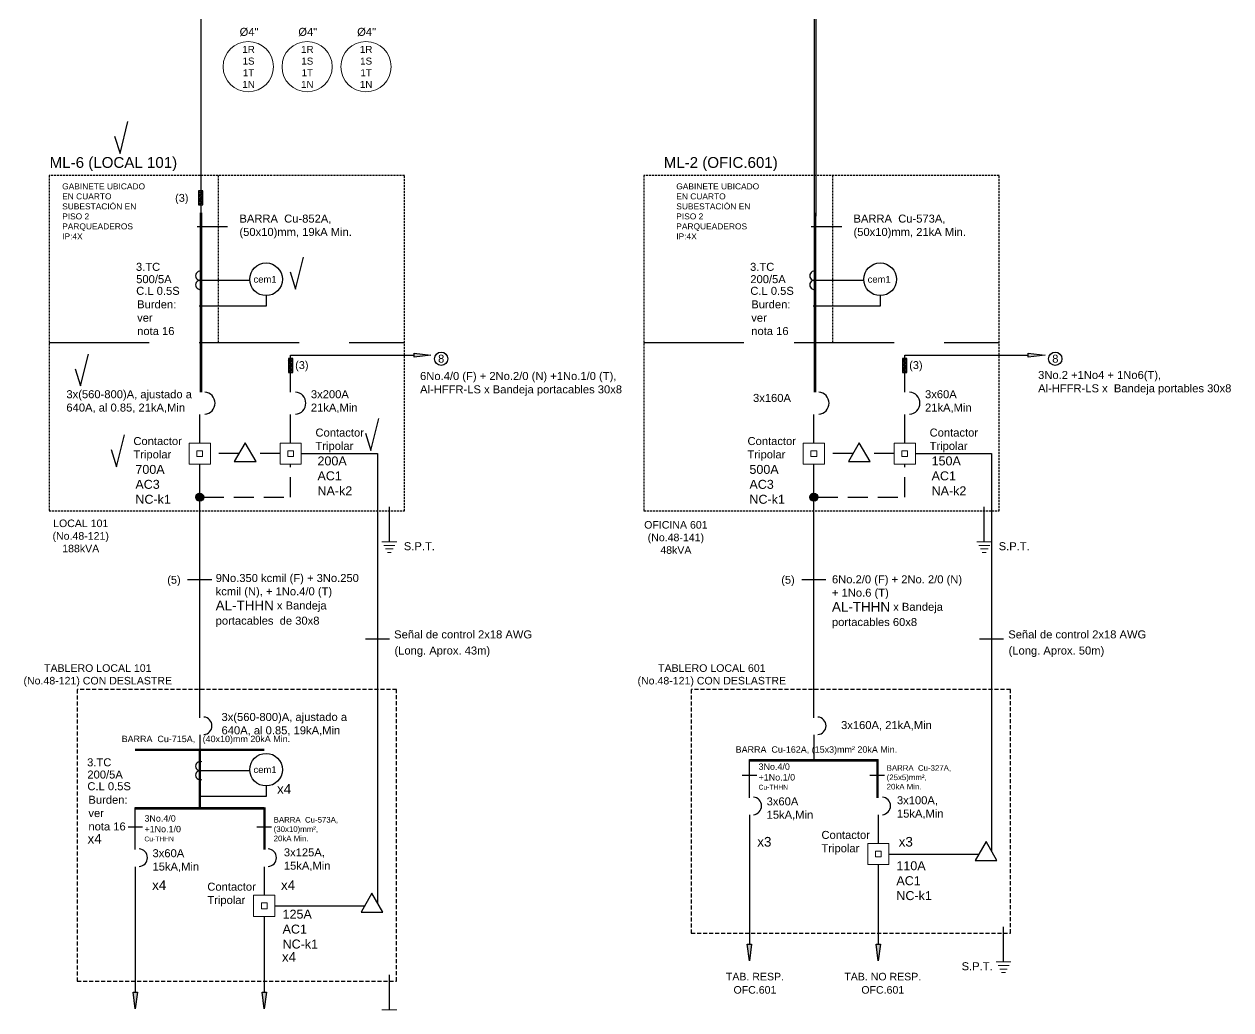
# Model space of a CAD drawing. Header units: millimetres. Extents: x 346 to 922, y -130 to 280.
# Drawn here: x 356.9 to 507.7, y 17.6 to 140.8 of the extents above; entities that cross this region are included whole.
import ezdxf
from ezdxf.enums import TextEntityAlignment as Align

# ---------------------------------------------------------------- set-up
doc = ezdxf.new("R2010")
doc.units = ezdxf.units.MM
doc.linetypes.add('DASHED', pattern=[0.75, 0.5, -0.25])
doc.linetypes.add('HIDDEN', pattern=[0.375, 0.25, -0.125])
for name, color, linetype in [('amobla', 2, 'Continuous'), ('CRUCE', 7, 'HIDDEN'), ('DIAG', 4, 'Continuous'), ('DIAG-UNI', 4, 'Continuous'), ('GAB', 3, 'Continuous'), ('RE60', 7, 'Continuous')]:
    doc.layers.add(name, color=color, linetype=linetype)
doc.layers.add('RE80', color=7, linetype='Continuous', lineweight=15)
doc.styles.add('ROMANS', font='arial.ttf')
doc.styles.get("Standard").update_dxf_attribs({"font": 'arial.ttf'})

# ---------------------------------------------------------------- blocks, each defined once
blk = doc.blocks.new('PIN')
at = {"layer": 'RE60'}
h = blk.add_hatch(dxfattribs=at)
h.set_pattern_fill('ANSI31', color=256, scale=0.05)
h.set_pattern_definition([(45, (-9243.939, 874.64953), (-0.1122532015, 0.1122532015), [])])
h.paths.add_polyline_path([(0.28, 2.12), (-0.26, 2.12), (-0.26, 0.36), (0.28, 0.36)])
blk.add_lwpolyline([(-0.26, 0.36), (0.28, 0.36), (0.28, 2.12), (-0.26, 2.12)], close=True, dxfattribs=at)
blk = doc.blocks.new('FC1')
at = {"layer": 'RE60'}
h = blk.add_hatch(dxfattribs=at)
h.set_pattern_fill('ANSI31', color=256, scale=0.02)
h.paths.add_polyline_path([(0, 0), (0.00014, 0.000018), (0.00014, -0.000018)])
h = blk.add_hatch(color=256, dxfattribs=at)
h.dxf.hatch_style = 1
h.paths.add_polyline_path([(0, 0), (0.00014, 0.000018), (0.00014, -0.000018)])
for points in [[(0, 0), (0.00014, 0.000018), (0.00014, -0.000018), (0, 0)], [(0, 0), (0, 0)]]:
    blk.add_lwpolyline(points, dxfattribs=at)

msp = doc.modelspace()

# ---------------------------------------------------------------- hatches: boundary and pattern name
at = {"layer": 'RE60'}
h = msp.add_hatch(dxfattribs=at)
h.set_pattern_fill('JIS_WOOD', color=256, scale=0.1)
h.set_pattern_definition([(45, (279.90098, 722.69595), (-0.05, 0.05), [])])
edge = h.paths.add_edge_path()
edge.add_arc((378.88, 81.68), 0.5, 0, 360)
h = msp.add_hatch(dxfattribs=at)
h.set_pattern_fill('JIS_WOOD', color=256, scale=0.1)
h.set_pattern_definition([(45, (356.62818, 722.69595), (-0.05, 0.05), [])])
edge = h.paths.add_edge_path()
edge.add_arc((455.61, 81.68), 0.5, 0, 360)

# ---------------------------------------------------------------- linework, layer by layer
at = {"layer": 'amobla'}
for points in [[(368.25, 126.79), (368.92, 124.63), (369.91, 128.62)], [(390.17, 109.83), (390.83, 107.67), (391.83, 111.66)], [(363.33, 97.74), (364, 95.58), (364.99, 99.57)], [(399.6, 89.68), (400.27, 87.52), (401.27, 91.51)], [(367.82, 87.64), (368.48, 85.48), (369.48, 89.47)]]:
    msp.add_lwpolyline(points, dxfattribs=at)
at = {"layer": 'CRUCE'}
for p, q in [((404.45, 121.87), (360.06, 121.87)), ((360.06, 121.87), (360.06, 79.99)), ((404.45, 79.99), (404.45, 121.87)), ((478.78, 121.87), (434.38, 121.87)), ((434.38, 121.87), (434.38, 79.99)), ((478.78, 79.99), (478.78, 121.87)), ((360.06, 79.99), (404.45, 79.99)), ((434.38, 79.99), (478.78, 79.99))]:
    msp.add_line(p, q, dxfattribs=at)
for points in [[(381.2, 121.87), (381.2, 101.02)], [(457.93, 121.87), (457.93, 101.02)]]:
    msp.add_lwpolyline(points, dxfattribs=at)
at = {"layer": 'CRUCE', "ltscale": 50}
for points in [[(360.06, 101.02), (404.45, 101.02)], [(434.38, 101.02), (478.78, 101.02)]]:
    msp.add_lwpolyline(points, dxfattribs=at)
at = {"layer": 'DIAG'}
msp.add_line((379.03, 167.66), (379.03, 116.79), dxfattribs=at)
for points in [[(390.24, 94.82), (390.24, 99.43), (405.67, 99.43)], [(466.96, 94.82), (466.96, 99.43), (482.4, 99.43)], [(391.56, 87.12), (401.08, 87.12), (401.08, 30.99)], [(468.29, 87.12), (477.81, 87.12), (477.8, 37.46)], [(464.99, 37.07), (476.21, 37.07)], [(388.26, 30.6), (399.48, 30.6)]]:
    msp.add_lwpolyline(points, dxfattribs=at)
at = {"layer": 'DIAG-UNI', "color": 6}
for p, q in [((455.66, 178.28), (455.66, 116.79)), ((455.86, 178.28), (455.86, 116.79)), ((370.83, 50.19), (386.94, 50.19)), ((370.83, 50.04), (386.94, 50.04)), ((447.56, 48.88), (463.66, 48.88)), ((447.56, 48.73), (463.66, 48.73)), ((370.83, 42.88), (386.94, 42.88)), ((370.83, 42.73), (386.94, 42.73))]:
    msp.add_line(p, q, dxfattribs=at)
at = {"layer": 'DIAG-UNI', "color": 4}
for p, q in [((378.88, 88.44), (378.88, 92)), ((390.24, 88.44), (390.24, 92)), ((455.61, 88.44), (455.61, 92)), ((466.96, 88.44), (466.96, 92)), ((378.88, 82.18), (378.88, 85.79)), ((455.61, 82.18), (455.61, 85.79)), ((378.88, 54.11), (378.88, 81.18)), ((455.61, 54.11), (455.61, 81.18))]:
    msp.add_line(p, q, dxfattribs=at)
at = {"layer": 'DIAG-UNI', "color": 6}
for points in [[(378.94, 117.24), (378.94, 94.82)], [(379.08, 117.24), (379.08, 94.82)], [(455.66, 117.24), (455.66, 94.82)], [(455.81, 117.24), (455.81, 94.82)], [(378.79, 50.19), (378.79, 42.73)], [(378.94, 50.19), (378.94, 42.73)], [(463.53, 44.1), (463.53, 48.88)], [(463.66, 44.1), (463.66, 48.88)], [(386.94, 37.63), (386.94, 42.88)], [(387.07, 37.63), (387.07, 42.88)]]:
    msp.add_lwpolyline(points, dxfattribs=at)
at = {"layer": 'DIAG-UNI', "ltscale": 5}
for points in [[(384.56, 88.49), (383.2, 86.13), (385.92, 86.13)], [(461.29, 88.49), (459.92, 86.13), (462.65, 86.13)], [(477.12, 38.65), (475.76, 36.28), (478.49, 36.28)], [(400.39, 32.18), (399.03, 29.81), (401.76, 29.81)]]:
    msp.add_lwpolyline(points, close=True, dxfattribs=at)
at = {"layer": 'DIAG-UNI', "linetype": 'HIDDEN', "ltscale": 10}
for points in [[(383.76, 87.12), (380.21, 87.12)], [(388.91, 87.12), (385.36, 87.12)], [(460.49, 87.12), (456.94, 87.12)], [(465.64, 87.12), (462.08, 87.12)], [(379.38, 81.68), (390.24, 81.68), (390.24, 85.79)], [(456.11, 81.68), (466.96, 81.68), (466.96, 85.79)]]:
    msp.add_lwpolyline(points, dxfattribs=at)
at = {"layer": 'DIAG-UNI'}
for points in [[(378.88, 51.97), (378.88, 50.04)], [(455.61, 51.97), (455.61, 48.73)], [(447.56, 41.96), (447.56, 25.8)], [(463.66, 41.96), (463.66, 38.4)], [(370.83, 35.49), (370.83, 19.8)], [(386.94, 35.49), (386.94, 31.93)], [(463.66, 35.75), (463.66, 25.8)], [(386.94, 29.28), (386.94, 19.8)]]:
    msp.add_lwpolyline(points, dxfattribs=at)
at = {"layer": 'DIAG-UNI', "color": 4}
for points in [[(447.56, 44.1), (447.56, 48.88)], [(370.83, 37.63), (370.83, 42.88)]]:
    msp.add_lwpolyline(points, dxfattribs=at)
at = {"layer": 'GAB'}
for p, q in [((402.57, 76.1), (402.57, 80.49)), ((476.89, 76.1), (476.89, 80.49)), ((479.3, 23.6), (479.3, 27.99)), ((402.57, 17.6), (402.57, 21.99))]:
    msp.add_line(p, q, dxfattribs=at)
at = {"layer": 'RE60', "ltscale": 0.07}
for p, q in [((385.13, 108.78), (378.85, 108.78)), ((461.86, 108.78), (455.58, 108.78)), ((387.17, 105.55), (378.8, 105.55)), ((387.17, 106.87), (387.17, 105.55)), ((463.89, 105.55), (455.53, 105.55)), ((463.89, 106.87), (463.89, 105.55)), ((385.13, 47.49), (378.85, 47.49)), ((387.17, 45.58), (387.17, 44.26)), ((387.17, 44.26), (378.8, 44.26))]:
    msp.add_line(p, q, dxfattribs=at)
at = {"layer": 'RE60'}
for points in [[(378.54, 115.53), (382.36, 115.53)], [(455.27, 115.53), (459.09, 115.53)], [(380.4, 71.34), (377.37, 71.34)], [(380.25, 71.34), (378.29, 71.34)], [(457.12, 71.34), (454.1, 71.34)], [(457.12, 71.34), (454.1, 71.34)], [(456.98, 71.34), (455.02, 71.34)], [(402.59, 63.93), (399.57, 63.93)], [(402.44, 63.93), (400.48, 63.93)], [(479.32, 63.93), (476.29, 63.93)], [(479.17, 63.93), (477.21, 63.93)], [(448.47, 46.89), (446.65, 46.89)], [(464.44, 46.89), (462.62, 46.89)], [(371.74, 40.42), (369.92, 40.42)], [(387.83, 40.42), (386.01, 40.42)]]:
    msp.add_lwpolyline(points, dxfattribs=at)
at = {"layer": 'RE60', "linetype": 'DASHED'}
for points in [[(363.57, 21.19), (403.46, 21.19), (403.46, 57.64), (363.57, 57.64)], [(440.29, 27.19), (480.19, 27.19), (480.19, 57.64), (440.29, 57.64)]]:
    msp.add_lwpolyline(points, close=True, dxfattribs=at)
at = {"layer": 'RE60'}
for centre, radius in [((387.17, 108.91), 2.04), ((463.89, 108.91), 2.04), ((378.88, 81.68), 0.5), ((455.61, 81.68), 0.5), ((387.17, 47.62), 2.04)]:
    msp.add_circle(centre, radius, dxfattribs=at)
at = {"layer": 'RE60', "color": 3}
for centre in [(409.04, 98.98), (485.77, 98.98)]:
    msp.add_circle(centre, 0.828, dxfattribs=at)
at = {"layer": 'RE60', "ltscale": 0.07}
for centre, start, end in [((378.93, 109.35), 67.3119, 261.1912), ((378.93, 108.22), 98.8088, 292.6881), ((455.66, 109.35), 67.3119, 261.1912), ((455.66, 108.22), 98.8088, 292.6881), ((378.93, 48.06), 67.3119, 261.1912), ((378.93, 46.93), 98.8088, 292.6881)]:
    msp.add_arc(centre, 0.574, start, end, dxfattribs=at)
at = {"layer": 'RE60'}
for centre, radius in [((379.4, 93.43), 1.39), ((390.75, 93.43), 1.39), ((456.12, 93.43), 1.39), ((467.47, 93.43), 1.39), ((379.31, 53.1), 1.1), ((456.03, 53.1), 1.1), ((447.98, 43.09), 1.1), ((464.09, 43.09), 1.1), ((371.25, 36.62), 1.1), ((387.36, 36.62), 1.1)]:
    msp.add_arc(centre, radius, 274.0094, 85.9906, dxfattribs=at)
at = {"layer": 'RE80', "color": 3}
for p, q in [((401.89, 75.65), (403.27, 75.65)), ((476.21, 75.65), (477.59, 75.65)), ((402.1, 75.21), (403.05, 75.21)), ((402.32, 74.75), (402.81, 74.75)), ((476.42, 75.21), (477.37, 75.21)), ((476.65, 74.75), (477.13, 74.75)), ((478.62, 23.14), (480, 23.14)), ((478.83, 22.7), (479.77, 22.7)), ((479.05, 22.25), (479.54, 22.25))]:
    msp.add_line(p, q, dxfattribs=at)
at = {"layer": 'RE80'}
for points in [[(377.56, 85.79), (380.21, 85.79), (380.21, 88.44), (377.56, 88.44)], [(378.52, 86.75), (379.24, 86.75), (379.24, 87.48), (378.52, 87.48)], [(391.56, 85.79), (388.91, 85.79), (388.91, 88.44), (391.56, 88.44)], [(390.6, 86.75), (389.88, 86.75), (389.88, 87.48), (390.6, 87.48)], [(454.29, 85.79), (456.94, 85.79), (456.94, 88.44), (454.29, 88.44)], [(455.25, 86.75), (455.97, 86.75), (455.97, 87.48), (455.25, 87.48)], [(468.29, 85.79), (465.64, 85.79), (465.64, 88.44), (468.29, 88.44)], [(467.32, 86.75), (466.6, 86.75), (466.6, 87.48), (467.32, 87.48)], [(464.99, 35.75), (462.34, 35.75), (462.34, 38.4), (464.99, 38.4)], [(464.02, 36.71), (463.3, 36.71), (463.3, 37.43), (464.02, 37.43)], [(388.26, 29.28), (385.61, 29.28), (385.61, 31.93), (388.26, 31.93)], [(387.3, 30.24), (386.58, 30.24), (386.58, 30.96), (387.3, 30.96)]]:
    msp.add_lwpolyline(points, close=True, dxfattribs=at)
at = {"layer": 'RE80', "color": 3}
for points in [[(403.49, 76.1), (401.65, 76.1)], [(477.81, 76.1), (475.97, 76.1)], [(480.21, 23.6), (478.38, 23.6)], [(403.49, 17.6), (401.65, 17.6)]]:
    msp.add_lwpolyline(points, dxfattribs=at)
at = {"layer": 'RE80'}
for centre in [(384.94, 135.49, 0), (392.3, 135.49, 0), (399.65, 135.49, 0)]:
    msp.add_circle(centre, 3.14, dxfattribs=at)

# ---------------------------------------------------------------- block references
at = {"layer": 'RE60', "rotation": 180}
for p in [(379.02, 120.33), (390.25, 99.37), (466.97, 99.37)]:
    msp.add_blockref('PIN', p, dxfattribs=at)
at = {"layer": 'RE60', "ltscale": 0.8, "xscale": 15000, "yscale": 15000, "zscale": 15000}
for p, rotation in [((407.77, 99.43), 179.9999999999999), ((484.5, 99.43), 179.9999999999999), ((447.56, 23.71), 89.99999999999994), ((463.66, 23.71), 89.99999999999994), ((370.83, 17.71), 89.99999999999994), ((386.94, 17.71), 89.99999999999994)]:
    msp.add_blockref('FC1', p, dxfattribs=dict(at, rotation=rotation))

# ---------------------------------------------------------------- texts
at = {"layer": 'RE60'}
for p in [(383.86, 139.34), (391.2, 139.34), (398.55, 139.34)]:
    msp.add_text('%%C4" ', height=1, dxfattribs=at).set_placement(p)
at = {"layer": 'RE60', "color": 4, "ltscale": 0.07}
for s, p in [('ML-6 (LOCAL 101)', (360.13, 122.84)), ('ML-2 (OFIC.601)', (436.85, 122.84))]:
    msp.add_text(s, height=1.35, dxfattribs=at).set_placement(p)
at = {"layer": 'RE60', "ltscale": 0.07}
for s, p in [('3.TC', (370.91, 109.97)), ('3.TC', (447.64, 109.97)), ('500/5A', (370.94, 108.43)), ('200/5A', (447.67, 108.43)), ('C.L 0.5S', (370.94, 106.97)), ('C.L 0.5S', (447.67, 106.97)), ('3.TC', (364.81, 48.04)), ('200/5A', (364.84, 46.51)), ('C.L 0.5S', (364.84, 45.05))]:
    msp.add_text(s, height=1, dxfattribs=at).set_placement(p)
at = {"layer": 'RE60', "ltscale": 0.07, "style": 'ROMANS'}
for p in [(387.04, 108.91), (463.77, 108.91), (387.04, 47.62)]:
    msp.add_text('cem1', height=0.843, dxfattribs=at).set_placement(p, align=Align.MIDDLE_CENTER)
at = {"layer": 'RE60', "ltscale": 0.07}
for p in [(409.05, 98.49), (485.78, 98.49)]:
    msp.add_text('8', height=1, dxfattribs=at).set_placement(p, align=Align.CENTER)
at = {"layer": 'RE60', "attachment_point": 4}
for s, insert, char_height, width in [('\\A1;6No.4/0 (F) + 2No.2/0 (N) +1No.1/0 (T),\\P{\\C3;Al-HFFR-LS} x Bandeja portacables 30x8', (406.41, 95.84), 1, 25.1839), ('\\A1;3No.2 +1No4 + 1No6(T),\\P{\\C3;Al-HFFR-LS} x  Bandeja portables 30x8', (483.63, 95.97), 1, 26.1157), ('\\A1;\\pxl1;9No.350 kcmil (F) + 3No.250 kcmil (N), + 1No.4/0 (T)\\P{\\H1.2x;\\C3;AL-THHN} x Bandeja portacables  de 30x8', (379.87, 68.76), 1, 21.3949), ('\\A1;\\pxl1;6No.2/0 (F) + 2No. 2/0 (N) + 1No.6 (T) \\P{\\H1.2x;\\C3;AL-THHN} x Bandeja portacables 60x8', (456.87, 68.59), 1, 17.4015), ('\\A1;\\pxl1;Señal de control 2x18 AWG', (402.17, 64.52), 1, 31.7341), ('\\A1;\\pxl1;Señal de control 2x18 AWG', (478.9, 64.52), 1, 31.7341), ('\\A1;\\pxl1;3No.4/0\\P+1No.1/0\\P{\\H0.75x;\\C3;Cu-THHN}', (447.9, 46.76), 0.8, 6.4507), ('\\A1;\\pxl1;3No.4/0\\P+1No.1/0\\P{\\H0.75x;\\C3;Cu-THHN}', (371.17, 40.29), 0.8, 6.4507)]:
    msp.add_mtext(s, dxfattribs=dict(at, insert=insert, char_height=char_height, width=width))
at = {"layer": 'RE60', "char_height": 1.12, "width": 2.8525, "attachment_point": 1, "style": 'ROMANS'}
for s, insert in [('200A\\PAC1\\PNA-k2', (393.59, 86.77)), ('150A\\PAC1\\PNA-k2', (470.32, 86.77)), ('700A\\PAC3\\PNC-k1', (370.84, 85.71)), ('500A\\PAC3\\PNC-k1', (447.56, 85.71)), ('110A\\PAC1\\PNC-k1', (465.92, 36.17)), ('125A\\PAC1\\PNC-k1', (389.23, 30.12))]:
    msp.add_mtext(s, dxfattribs=dict(at, insert=insert))
at = {"layer": 'RE80', "color": 3, "ltscale": 0.25, "style": 'ROMANS'}
for s, p in [('(3)', (375.8, 118.6)), ('(3)', (390.8, 97.7)), ('(3)', (467.52, 97.7)), ('(5)', (374.82, 70.86)), ('(5)', (451.54, 70.86))]:
    msp.add_text(s, height=0.982, dxfattribs=at).set_placement(p)
at = {"layer": 'RE80'}
for s, height, p in [('(Long. Aprox. 43m)', 1, (403.21, 62.01)), ('(Long. Aprox. 50m)', 1, (479.94, 62.01)), ('x4', 1.2, (388.54, 44.61)), ('x4', 1.2, (364.86, 38.38)), ('x3', 1.2, (448.54, 38.01)), ('x3', 1.2, (466.21, 38.01)), ('x4', 1.2, (372.93, 32.59)), ('x4', 1.2, (389.03, 32.59)), ('x4', 1.2, (389.15, 23.62))]:
    msp.add_text(s, height=height, dxfattribs=at).set_placement(p)
for s, insert, char_height, width, attachment_point in [('1R\\P1S\\P1T\\P1N', (384.98, 135.46, 0), 0.875, 7.279, 5), ('1R\\P1S\\P1T\\P1N', (392.32, 135.46, 0), 0.875, 7.279, 5), ('1R\\P1S\\P1T\\P1N', (399.67, 135.46, 0), 0.875, 7.279, 5), ('GABINETE UBICADO EN CUARTO SUBESTACIÓN EN PISO 2 PARQUEADEROS\\PIP:4X', (361.69, 120.9), 0.75, 11.2516, 1), ('GABINETE UBICADO EN CUARTO SUBESTACIÓN EN PISO 2 PARQUEADEROS\\PIP:4X', (438.42, 120.9), 0.75, 11.2516, 1), ('Burden: \\Pver \\Pnota 16', (371.06, 106.28, 0), 1, 6.9199, 1), ('Burden: \\Pver \\Pnota 16', (447.79, 106.28, 0), 1, 6.9199, 1), ('3x(560-800)A, ajustado a 640A, al 0.85, 21kA,Min', (362.22, 93.62), 1, 16.6358, 4), ('3x200A\\P21kA,Min', (392.77, 93.62), 1, 16.6358, 4), ('3x60A\\P21kA,Min', (469.5, 93.62), 1, 16.6358, 4), ('3x160A', (448.01, 94.08), 1, 5.3024, 4), ('Contactor Tripolar ', (370.59, 87.71), 1, 1.8808, 4), ('Contactor Tripolar ', (393.34, 88.77), 1, 1.8808, 4), ('Contactor Tripolar ', (447.32, 87.71), 1, 1.8808, 4), ('Contactor Tripolar ', (470.07, 88.77), 1, 1.8808, 4), ('LOCAL 101\\P(No.48-121)\\P188kVA', (364.01, 76.83), 0.945, 7.6935, 5), ('OFICINA 601\\P(No.48-141) \\P48kVA', (438.37, 76.64), 0.945, 7.6935, 5), ('\\A1;S.P.T.', (404.38, 76.05), 1, 9.1442, 1), ('\\A1;S.P.T.', (478.7, 76.05), 1, 9.1442, 1), ('TABLERO LOCAL 101\\P(No.48-121) CON DESLASTRE', (366.14, 59.39), 0.945, 29.9366, 5), ('TABLERO LOCAL 601\\P(No.48-121) CON DESLASTRE', (442.86, 59.39), 0.945, 29.9366, 5), ('3x(560-800)A, ajustado a 640A, al 0.85, 19kA,Min', (381.6, 53.28), 1, 16.6358, 4), ('3x160A, 21kA,Min', (459.01, 53.1), 1, 16.6358, 4), ('BARRA  Cu-715A,   (40x10)mm 20kA Min.', (369.12, 51.86), 0.8, 31.1473, 1), ('BARRA  Cu-162A, (15x3)mm² 20kA Min.', (445.84, 50.54), 0.8, 31.1473, 1), ('BARRA  Cu-327A,\\P(25x5)mm²,\\P20kA Min.', (464.71, 48.18), 0.7, 12.8412, 1), ('Burden: \\Pver \\Pnota 16', (364.97, 44.36, 0), 1, 6.9199, 1), ('3x60A\\P15kA,Min', (449.71, 42.73), 1, 16.6358, 4), ('BARRA  Cu-573A,\\P(30x10)mm²,\\P20kA Min.', (388.12, 41.71), 0.7, 12.8412, 1), ('Contactor Tripolar ', (456.56, 38.48), 1, 1.8808, 4), ('3x60A\\P15kA,Min', (372.98, 36.25), 1, 16.6358, 4), ('Contactor Tripolar ', (379.83, 32.01), 1, 1.8808, 4), ('\\A1;S.P.T.', (474.07, 23.55), 1, 9.1442, 1), ('TAB. RESP.', (448.25, 21.75), 0.945, 7.6935, 5), ('TAB. NO RESP.', (464.22, 21.75), 0.945, 11.0939, 5), ('OFC.601', (448.25, 20.09), 0.945, 9.4533, 5), ('OFC.601', (464.22, 20.09), 0.945, 7.6935, 5)]:
    msp.add_mtext(s, dxfattribs=dict(at, insert=insert, char_height=char_height, width=width, attachment_point=attachment_point))
at = {"layer": 'RE80', "char_height": 1, "attachment_point": 1}
for s, insert in [('BARRA  Cu-852A, \\P(50x10)mm, 19kA Min.', (383.84, 117)), ('BARRA  Cu-573A, \\P(50x10)mm, 21kA Min.', (460.56, 117))]:
    msp.add_mtext(s, dxfattribs=dict(at, insert=insert))
at = {"layer": 'RE80', "color": 1, "char_height": 1, "width": 7.0536, "attachment_point": 4, "style": 'ROMANS'}
for s, insert in [('{\\C256;3x100A,\\P15kA,Min}', (465.99, 42.87)), ('{\\C256;3x125A,\\P15kA,Min}', (389.39, 36.36))]:
    msp.add_mtext(s, dxfattribs=dict(at, insert=insert))

doc.saveas('drawing.dxf')
